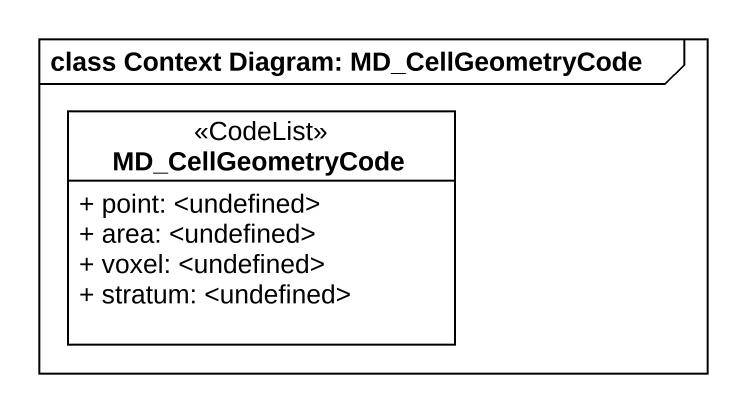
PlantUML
@startuml
mainframe class Context Diagram: MD_CellGeometryCode
hide circle
hide empty members
skinparam classAttributeIconSize 0
class MD_CellGeometryCode <<CodeList>> #FFFFFF {
  + point: <undefined>
  + area: <undefined>
  + voxel: <undefined>
  + stratum: <undefined>
}
@enduml
